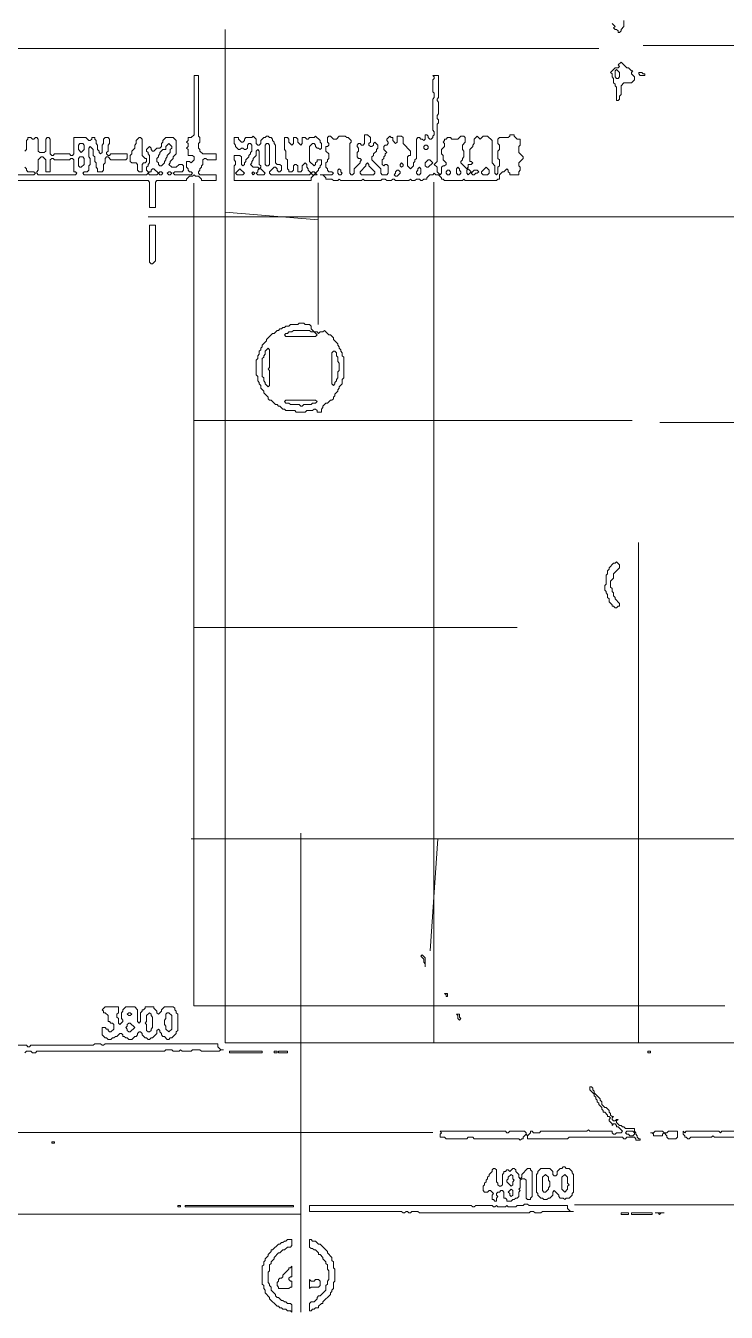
# Model space of a CAD drawing. Header units: millimetres. Extents: x 3 to 412, y 4 to 290.
# Drawn here: x 172.1 to 213.5, y 52.4 to 128.3 of the extents above; entities that cross this region are included whole.
import ezdxf

# ---------------------------------------------------------------- set-up
doc = ezdxf.new("R2010")
doc.units = ezdxf.units.MM
doc.layers.add('TRACE_STRAIGHT', color=5, linetype='CONTINUOUS', lineweight=0)
doc.layers.add('TRACE_TEXT_SYMBOL', color=6, linetype='CONTINUOUS', lineweight=0)

msp = doc.modelspace()

# ---------------------------------------------------------------- linework, layer by layer
at = {"layer": 'TRACE_STRAIGHT', "color": 5}
for p, q in [((183.909, 128.116), (183.909, 68.274)), ((136.608, 126.984), (205.975, 126.984)), ((208.6, 127.168), (272.706, 127.168)), ((182.048, 119.046), (182.048, 70.465)), ((189.395, 119.058), (189.395, 110.705)), ((196.236, 119.101), (196.236, 68.274)), ((179.352, 117.049), (249.931, 117.049)), ((183.909, 117.336), (189.395, 116.869)), ((182.048, 105.023), (207.94, 105.023)), ((209.576, 104.911), (249.931, 104.911)), ((208.314, 97.821), (208.314, 68.274)), ((182.048, 92.809), (201.163, 92.809)), ((188.377, 80.656), (188.377, 52.369)), ((181.892, 80.319), (249.931, 80.319)), ((196.019, 73.705), (196.47, 80.319)), ((182.048, 70.465), (213.419, 70.465)), ((183.909, 68.274), (249.931, 68.274)), ((138.981, 62.988), (196.166, 62.988)), ((204.541, 58.72), (322.58, 58.72)), ((80.831, 58.167), (188.377, 58.167))]:
    msp.add_line(p, q, dxfattribs=at)
at = {"layer": 'TRACE_TEXT_SYMBOL', "color": 6}
for points in [[(206.763, 128.472), (206.938, 128.296), (206.851, 128.209), (206.938, 128.121), (207.026, 128.121), (207.113, 128.034), (207.113, 127.946), (207.201, 127.946), (207.288, 128.034), (207.288, 128.121), (207.464, 128.296), (207.464, 128.647)], [(182.067, 125.406), (182.067, 121.903), (181.892, 121.728), (181.717, 121.728), (181.717, 121.553), (181.629, 121.466), (181.717, 121.378), (181.717, 121.203), (181.629, 121.115), (181.717, 121.028), (181.717, 120.677), (181.979, 120.677), (182.067, 120.59), (182.067, 120.415), (181.892, 120.24), (181.804, 120.327), (181.629, 120.327), (181.629, 119.977), (181.717, 119.889), (181.717, 119.802), (181.804, 119.714), (181.892, 119.714), (181.979, 119.627), (181.892, 119.539), (180.929, 119.539), (180.841, 119.627), (180.929, 119.714), (181.366, 119.714), (181.454, 119.802), (181.454, 120.064), (181.366, 120.152), (181.191, 120.152), (181.016, 119.977), (180.753, 119.977), (180.578, 120.152), (180.666, 120.24), (180.666, 120.327), (180.841, 120.502), (180.841, 120.59), (181.016, 120.765), (181.016, 121.553), (180.841, 121.728), (180.403, 121.728), (180.228, 121.553), (180.228, 121.466), (180.14, 121.378), (180.14, 121.203), (180.053, 121.115), (179.878, 121.115), (179.703, 120.94), (179.615, 120.94), (179.527, 121.028), (179.527, 121.115), (179.44, 121.203), (179.265, 121.028), (179.265, 120.94), (179.352, 120.853), (179.352, 120.765), (179.44, 120.677), (179.44, 120.24), (179.352, 120.152), (179.352, 120.064), (179.265, 119.977), (179.265, 119.802)], [(182.33, 119.451), (182.505, 119.276), (182.505, 119.189), (183.381, 119.189), (183.381, 119.539), (182.417, 119.539), (182.33, 119.627), (182.33, 119.714), (182.417, 119.802), (182.417, 119.889), (182.505, 119.977), (182.505, 120.064), (182.592, 120.152), (182.592, 120.415), (182.68, 120.502), (182.768, 120.502), (182.855, 120.415), (183.381, 120.415), (183.381, 120.765), (182.592, 120.765), (182.417, 120.94), (182.417, 121.028), (182.33, 121.115), (182.33, 121.378), (182.417, 121.466), (182.417, 121.728), (182.33, 121.816), (182.33, 125.406), (182.067, 125.406)], [(196.166, 125.406), (196.254, 125.319), (196.254, 125.231), (196.166, 125.144), (196.166, 124.443), (196.254, 124.356), (196.254, 124.093), (196.166, 124.005), (196.166, 122.166), (196.254, 122.079), (196.254, 121.903), (196.166, 121.816), (196.166, 121.728), (196.079, 121.641), (195.991, 121.641), (195.904, 121.728), (195.904, 121.816), (195.816, 121.903), (195.729, 121.903), (195.729, 121.641), (195.641, 121.553), (195.553, 121.641), (195.466, 121.641), (195.378, 121.728), (195.291, 121.728), (195.203, 121.641), (195.203, 120.502), (195.116, 120.415), (195.116, 120.327), (195.028, 120.24), (195.028, 120.064), (194.853, 119.889), (194.678, 120.064), (194.678, 120.59), (194.765, 120.677), (194.853, 120.677), (194.853, 120.94), (194.415, 121.378), (194.415, 121.728), (194.327, 121.816), (194.065, 121.816), (194.065, 121.466), (193.977, 121.378), (193.802, 121.553), (193.802, 121.728), (193.714, 121.728), (193.627, 121.816), (193.452, 121.641), (193.452, 121.553), (193.539, 121.466), (193.539, 121.378), (193.452, 121.29), (193.364, 121.29), (193.277, 121.203), (193.277, 121.028), (193.452, 120.853), (193.364, 120.765), (193.364, 120.677), (193.277, 120.59), (193.277, 120.502), (193.189, 120.415), (193.189, 120.152), (193.277, 120.064), (193.364, 120.152)], [(197.918, 121.29), (198.093, 121.466), (198.093, 121.728), (198.006, 121.816), (197.83, 121.816), (197.655, 121.641), (197.305, 121.641), (197.217, 121.728), (197.042, 121.728), (196.955, 121.641), (196.867, 121.641), (196.867, 121.553), (196.779, 121.466), (196.867, 121.378), (196.867, 121.203), (196.692, 121.028), (196.692, 120.765), (196.779, 120.677), (196.779, 120.415), (196.955, 120.24), (196.955, 120.152), (196.867, 120.064), (196.779, 120.064), (196.692, 119.977), (196.692, 119.627), (196.604, 119.539), (196.429, 119.714), (196.429, 119.977), (196.254, 120.152), (196.429, 120.327), (196.429, 122.516), (196.517, 122.604), (196.517, 122.779), (196.429, 122.867), (196.429, 123.042), (196.517, 123.129), (196.517, 123.83), (196.429, 123.918), (196.429, 124.005), (196.517, 124.093), (196.517, 125.406), (196.166, 125.406)], [(174.973, 121.728), (174.973, 120.765), (174.886, 120.677), (174.798, 120.677), (174.711, 120.765), (173.835, 120.765), (173.747, 120.677), (173.66, 120.677), (173.572, 120.765), (173.572, 121.641), (173.485, 121.728), (173.397, 121.728), (173.31, 121.641), (173.31, 120.94), (173.222, 120.853), (172.959, 120.853), (172.872, 120.94), (172.872, 121.641), (172.784, 121.728), (172.697, 121.728), (172.609, 121.641), (172.521, 121.641), (172.434, 121.728), (172.259, 121.728), (172.259, 121.641), (172.171, 121.553), (172.171, 121.028), (172.084, 120.94)], [(179.265, 119.802), (179.352, 119.714), (179.352, 119.627), (179.265, 119.539), (175.587, 119.539), (175.499, 119.627), (175.587, 119.714), (175.762, 119.714), (175.849, 119.802), (175.849, 120.064), (175.937, 120.152), (175.937, 120.502), (175.849, 120.59), (175.849, 121.115), (175.937, 121.203), (176.112, 121.028), (176.112, 120.677), (176.2, 120.59), (176.2, 120.327), (176.287, 120.24), (176.287, 119.977), (176.375, 119.889), (176.375, 119.714), (176.637, 119.714), (176.725, 119.802), (176.725, 120.152), (176.813, 120.24), (176.813, 120.502), (176.9, 120.59), (176.988, 120.59), (177.163, 120.415), (178.039, 120.415), (178.126, 120.502), (178.126, 120.765), (177.163, 120.765), (177.075, 120.677), (176.988, 120.677), (176.9, 120.765), (176.9, 120.853), (176.988, 120.94), (176.988, 121.29), (177.075, 121.378), (177.075, 121.641), (176.988, 121.728), (176.813, 121.728), (176.725, 121.641), (176.725, 121.378), (176.637, 121.29), (176.637, 120.853), (176.55, 120.765), (176.462, 120.853), (176.462, 120.94), (176.375, 121.028), (176.375, 121.29), (176.287, 121.378), (176.287, 121.553), (176.2, 121.641), (176.2, 121.728), (176.024, 121.728), (176.024, 121.641), (175.937, 121.553), (175.849, 121.553), (175.674, 121.728), (174.973, 121.728)], [(185.57, 121.816), (185.482, 121.728), (185.132, 121.728), (185.045, 121.641), (185.045, 121.553), (184.957, 121.466), (184.869, 121.466), (184.694, 121.641), (184.694, 121.728), (184.432, 121.728), (184.432, 121.378), (184.519, 121.29), (184.519, 121.203), (184.694, 121.028), (184.782, 121.028), (184.869, 121.115), (184.957, 121.115), (185.045, 121.028), (185.132, 121.028), (185.22, 121.115), (185.22, 121.29), (185.307, 121.378), (185.395, 121.378), (185.482, 121.29), (185.482, 120.94), (185.395, 120.853), (185.395, 120.765), (185.307, 120.677), (185.307, 120.59), (185.132, 120.415), (185.132, 120.327), (185.045, 120.24), (185.045, 120.152), (184.957, 120.064), (184.869, 120.152), (184.869, 120.59), (184.782, 120.677), (184.432, 120.677), (184.432, 120.415), (184.519, 120.327), (184.519, 120.152), (184.432, 120.064), (184.432, 119.189), (188.985, 119.189), (188.985, 119.364), (189.161, 119.539), (189.336, 119.539), (189.248, 119.627), (189.423, 119.802), (189.423, 119.889), (189.511, 119.977), (189.511, 120.064), (189.598, 120.152), (189.598, 120.415), (189.336, 120.415), (189.336, 120.327), (189.248, 120.24), (189.248, 120.152), (189.161, 120.064), (188.898, 120.327), (188.898, 121.203), (189.073, 121.378), (189.161, 121.378), (189.248, 121.29)], [(187.146, 120.152), (186.971, 120.152), (186.884, 120.24), (186.884, 121.29), (186.796, 121.378), (186.796, 121.466), (186.708, 121.553), (186.708, 121.641), (186.621, 121.728), (186.533, 121.728), (186.446, 121.816), (186.358, 121.816), (186.271, 121.728), (186.183, 121.728), (186.008, 121.553), (186.008, 121.378), (185.92, 121.29), (185.833, 121.29), (185.745, 121.378), (185.745, 121.641), (185.57, 121.816)], [(189.248, 121.29), (189.248, 121.203), (189.336, 121.115), (189.423, 121.115), (189.511, 121.028), (189.598, 121.115), (189.598, 121.378), (189.511, 121.466), (189.511, 121.553), (189.248, 121.816), (189.161, 121.728), (188.898, 121.728), (188.81, 121.641), (188.723, 121.641), (188.635, 121.728), (188.46, 121.728), (188.46, 121.378), (188.372, 121.29), (188.197, 121.466), (188.197, 121.641), (188.11, 121.728), (187.934, 121.728), (187.934, 121.378), (187.847, 121.29), (187.672, 121.466), (187.672, 121.641), (187.584, 121.728), (187.409, 121.728), (187.409, 121.028), (187.497, 120.94), (187.497, 120.502), (187.584, 120.415), (187.584, 119.889), (187.672, 119.802), (187.672, 119.714), (187.847, 119.714), (187.934, 119.802), (187.934, 120.064), (188.022, 120.152), (188.11, 120.152), (188.197, 120.064), (188.197, 119.714), (188.372, 119.714), (188.46, 119.802), (188.46, 120.064), (188.635, 120.24), (188.723, 120.152), (188.723, 119.977), (188.81, 119.889), (188.81, 119.802), (188.985, 119.627), (188.898, 119.539), (186.621, 119.539), (186.533, 119.627), (186.533, 119.714), (186.796, 119.977), (186.884, 119.977), (186.971, 119.889), (186.971, 119.802), (187.059, 119.714), (187.146, 119.714), (187.234, 119.802), (187.234, 120.064), (187.146, 120.152)], [(193.364, 120.152), (193.452, 120.152), (193.539, 120.064), (193.539, 119.627), (193.452, 119.539), (193.189, 119.539), (193.101, 119.627), (193.101, 119.889), (192.576, 120.415), (192.576, 120.59), (192.664, 120.677), (192.664, 120.765), (192.839, 120.94), (192.839, 121.028), (192.926, 121.115), (192.926, 121.29), (192.751, 121.466), (192.664, 121.378), (192.664, 121.29), (192.576, 121.203), (192.488, 121.203), (192.401, 121.29), (192.401, 121.378), (192.488, 121.466), (192.488, 121.728), (192.313, 121.903), (192.138, 121.903), (192.138, 121.378), (192.05, 121.29), (191.963, 121.29), (191.875, 121.378), (191.788, 121.378), (191.7, 121.29), (191.7, 121.203), (191.788, 121.115), (191.788, 120.94), (191.7, 120.853), (191.7, 120.59), (191.788, 120.502), (191.875, 120.502), (191.963, 120.415), (191.875, 120.327), (191.875, 120.24), (191.525, 119.889), (191.525, 119.627), (191.437, 119.539), (191.35, 119.539), (191.262, 119.627), (191.262, 121.378), (191.35, 121.466), (191.35, 121.553), (191.175, 121.728), (191.087, 121.728), (191, 121.816), (190.649, 121.816), (190.474, 121.641), (190.299, 121.641), (190.124, 121.816), (190.036, 121.816), (189.949, 121.728), (189.949, 121.466), (190.036, 121.378), (190.036, 121.29), (189.949, 121.203)], [(200.37, 119.714), (200.545, 119.889), (200.633, 119.802), (200.633, 119.714), (200.72, 119.627), (200.72, 119.539), (201.246, 119.539), (201.246, 119.714), (201.333, 119.802), (201.333, 119.977), (201.246, 120.064), (201.246, 120.24), (201.509, 120.502), (201.509, 120.59), (201.246, 120.853), (201.246, 121.203), (201.333, 121.29), (201.333, 121.641), (201.158, 121.641), (200.983, 121.816), (200.983, 121.903), (200.72, 121.903), (200.72, 121.816), (200.633, 121.728), (200.107, 121.728), (200.02, 121.641), (200.02, 121.378), (200.107, 121.29), (200.107, 121.028), (200.02, 120.94), (200.02, 120.502), (200.107, 120.415), (200.107, 120.064), (200.02, 119.977), (200.02, 119.627), (199.932, 119.539), (199.845, 119.627), (199.845, 120.064), (199.669, 120.24), (199.669, 121.553), (199.407, 121.816), (199.144, 121.816), (198.969, 121.641), (198.794, 121.816), (198.619, 121.641), (198.619, 121.378), (198.531, 121.29), (198.531, 121.203), (198.356, 121.028), (198.356, 120.327), (198.443, 120.327), (198.531, 120.24), (198.443, 120.152), (198.268, 120.152), (198.268, 119.977), (198.181, 119.889), (197.83, 120.24), (197.83, 120.327), (197.918, 120.415), (197.918, 120.502), (198.006, 120.59), (198.006, 120.94), (197.918, 121.028), (197.918, 121.29)], [(189.949, 121.203), (189.861, 121.203), (189.861, 120.94), (190.036, 120.765), (190.036, 120.502), (189.949, 120.415), (189.949, 120.327), (189.861, 120.24), (189.861, 119.977), (189.949, 119.889), (189.949, 119.802), (190.036, 119.714), (190.211, 119.714), (190.299, 119.627), (190.211, 119.539), (189.511, 119.539), (189.686, 119.539), (189.861, 119.364), (189.861, 119.276), (190.211, 119.276), (190.299, 119.189), (190.562, 119.189), (190.649, 119.276), (190.737, 119.189), (191.963, 119.189), (192.05, 119.276), (192.138, 119.189), (193.101, 119.189), (193.189, 119.276), (193.364, 119.276), (193.452, 119.189), (193.714, 119.189), (193.802, 119.276), (193.89, 119.276), (193.977, 119.189), (194.765, 119.189), (194.853, 119.276), (194.94, 119.189), (195.116, 119.189), (195.203, 119.276), (195.378, 119.276), (195.466, 119.189), (195.553, 119.189), (195.641, 119.276), (195.816, 119.276), (195.816, 119.364), (195.991, 119.539), (196.166, 119.539), (196.254, 119.627), (196.342, 119.539), (196.517, 119.539), (196.692, 119.364), (196.692, 119.276), (196.779, 119.276), (196.867, 119.189), (197.918, 119.189), (198.006, 119.276), (198.093, 119.189), (199.932, 119.189), (200.02, 119.276), (200.107, 119.276), (200.107, 119.539), (200.282, 119.714), (200.37, 119.714)], [(172.084, 119.977), (172.171, 119.889), (172.171, 119.802), (172.259, 119.714), (172.609, 119.714), (172.697, 119.627), (172.609, 119.539), (171.033, 119.539)], [(171.033, 119.189), (179.352, 119.189), (179.44, 119.101), (179.44, 117.612), (179.79, 117.612), (179.79, 119.101), (179.878, 119.189), (181.629, 119.189), (181.629, 119.276), (181.804, 119.451), (181.979, 119.451), (182.067, 119.539), (182.155, 119.451), (182.33, 119.451)], [(188.285, 110.782), (188.197, 110.694), (187.759, 110.694), (187.672, 110.606), (187.497, 110.606), (187.409, 110.519), (187.321, 110.519), (187.234, 110.431), (187.146, 110.431), (187.059, 110.344), (186.971, 110.344), (186.796, 110.168), (186.708, 110.168), (186.358, 109.818), (186.358, 109.731), (186.095, 109.468), (186.095, 109.38), (186.008, 109.293), (186.008, 109.205), (185.92, 109.118), (185.92, 108.942), (185.833, 108.855), (185.833, 108.68), (185.745, 108.592), (185.745, 107.716), (185.833, 107.629), (185.833, 107.366), (185.92, 107.279), (185.92, 107.191), (186.008, 107.103), (186.008, 106.928), (186.183, 106.753), (186.183, 106.666), (186.446, 106.403), (186.446, 106.315), (186.533, 106.228), (186.621, 106.228), (186.884, 105.965), (186.971, 105.965), (187.059, 105.877), (187.146, 105.877), (187.321, 105.702), (187.409, 105.702), (187.497, 105.615), (188.022, 105.615), (188.11, 105.527), (188.635, 105.527), (188.723, 105.615), (189.073, 105.615), (189.161, 105.702), (189.248, 105.702), (189.336, 105.615), (189.336, 105.527), (189.598, 105.527), (189.598, 105.702), (189.686, 105.79), (189.686, 105.877), (189.861, 106.052), (189.949, 106.052), (190.124, 106.228), (190.211, 106.228), (190.299, 106.315), (190.299, 106.403), (190.387, 106.49)], [(190.387, 106.49), (190.387, 106.578), (190.562, 106.753), (190.562, 106.841), (190.649, 106.928), (190.649, 107.016), (190.824, 107.191), (190.824, 107.454), (190.912, 107.541), (190.912, 108.767), (190.824, 108.855), (190.824, 109.03), (190.737, 109.118), (190.737, 109.205), (190.649, 109.293), (190.649, 109.38), (190.562, 109.468), (190.562, 109.555), (190.299, 109.818), (190.299, 109.906), (190.124, 110.081), (190.036, 110.081), (189.774, 110.344), (189.686, 110.256), (189.511, 110.256), (189.423, 110.168), (189.336, 110.256), (189.161, 110.256), (188.985, 110.431), (188.985, 110.606), (188.898, 110.694), (188.635, 110.694), (188.548, 110.782), (188.285, 110.782)], [(176.813, 70.41), (176.637, 70.235), (176.725, 70.147), (176.725, 70.059), (176.813, 70.059), (176.988, 69.884), (176.988, 69.534), (177.075, 69.534), (177.163, 69.446), (177.25, 69.446), (177.338, 69.359), (177.338, 69.096), (177.163, 68.921), (177.075, 68.921), (176.988, 69.009), (176.988, 69.096), (176.9, 69.096), (176.813, 69.184), (176.637, 69.184), (176.637, 68.746), (176.813, 68.571), (176.9, 68.571), (176.988, 68.483), (177.163, 68.483), (177.25, 68.571), (177.338, 68.571), (177.426, 68.658), (177.513, 68.658), (177.688, 68.833), (177.776, 68.833), (177.863, 68.746), (177.863, 68.658), (177.951, 68.658), (178.039, 68.571), (178.126, 68.571), (178.214, 68.483), (178.389, 68.483), (178.564, 68.658), (178.652, 68.658), (178.739, 68.746), (178.739, 68.833), (178.827, 68.921), (178.914, 68.921), (179.002, 68.833), (179.002, 68.746), (179.177, 68.571), (179.265, 68.571), (179.352, 68.483), (179.44, 68.483), (179.527, 68.571), (179.615, 68.571), (179.878, 68.833), (179.878, 69.009), (179.965, 69.096), (180.053, 69.009), (180.053, 68.921), (180.14, 68.833), (180.14, 68.746), (180.228, 68.658), (180.316, 68.658), (180.491, 68.483), (180.578, 68.483), (180.666, 68.571), (180.753, 68.571)], [(180.753, 68.571), (181.016, 68.833), (181.016, 68.921), (181.104, 69.009), (181.104, 69.972), (181.016, 70.059), (181.016, 70.147), (180.929, 70.235), (180.929, 70.322), (180.841, 70.41), (180.316, 70.41), (180.14, 70.235), (180.14, 70.147), (179.965, 69.972), (179.878, 70.059), (179.878, 70.147), (179.703, 70.322), (179.703, 70.41), (179.177, 70.41), (179.177, 70.322), (179.089, 70.235), (179.002, 70.235), (179.002, 70.147), (178.914, 70.059), (178.914, 69.534), (178.827, 69.446), (178.739, 69.534), (178.739, 70.235), (178.564, 70.41), (178.039, 70.41), (177.863, 70.235), (177.863, 70.147), (177.776, 70.059), (177.776, 69.709), (177.863, 69.622), (177.863, 69.534), (177.688, 69.359), (177.601, 69.446), (177.601, 69.709), (177.513, 69.797), (177.513, 69.972), (177.601, 70.059), (177.601, 70.41), (176.813, 70.41)], [(172.084, 67.695), (172.171, 67.783), (172.434, 67.783), (172.521, 67.695), (172.697, 67.695), (172.784, 67.783), (180.316, 67.783), (180.403, 67.87), (180.753, 67.87), (180.841, 67.783), (181.191, 67.783), (181.279, 67.87), (181.366, 67.783), (181.892, 67.783), (181.979, 67.87), (182.417, 67.87), (182.505, 67.783), (183.556, 67.783), (183.643, 67.87), (183.818, 67.87), (183.643, 67.87), (183.468, 68.045), (183.468, 68.22), (176.813, 68.22), (176.725, 68.133), (176.637, 68.133), (176.55, 68.22), (176.2, 68.22), (176.112, 68.133), (172.434, 68.133), (172.346, 68.045), (172.259, 68.045), (172.171, 68.133), (170.157, 68.133)], [(205.449, 65.681), (205.449, 65.506), (205.712, 65.243), (205.712, 65.155), (205.8, 65.068), (205.8, 64.98), (205.887, 64.893), (205.887, 64.805), (205.975, 64.717), (205.975, 64.63), (206.15, 64.455), (206.15, 64.367), (206.238, 64.28), (206.238, 64.192), (206.325, 64.192), (206.5, 64.017), (206.5, 63.929), (206.588, 63.929), (206.675, 63.842), (206.588, 63.754), (206.588, 63.667), (206.763, 63.491), (206.763, 63.404), (206.851, 63.491), (206.938, 63.491), (207.026, 63.404), (207.026, 63.316), (207.113, 63.316), (207.376, 63.054), (207.288, 62.966), (207.026, 62.966), (206.938, 62.878), (206.851, 62.878), (206.763, 62.966), (206.763, 63.054), (205.449, 63.054), (205.362, 63.141), (205.274, 63.054), (202.559, 63.054), (202.472, 62.966), (202.122, 62.966), (202.034, 63.054), (201.946, 63.054), (201.946, 62.966), (201.771, 62.791), (201.684, 62.878), (201.684, 62.966), (201.596, 63.054), (200.72, 63.054), (200.633, 62.966), (200.545, 62.966), (200.458, 63.054), (196.604, 63.054), (196.692, 62.966), (196.604, 62.878), (196.604, 62.703), (196.867, 62.703), (196.955, 62.616), (198.181, 62.616), (198.268, 62.703), (198.531, 62.703), (198.619, 62.616), (201.246, 62.616), (201.333, 62.528)], [(201.333, 62.528), (201.421, 62.616), (201.509, 62.616), (201.509, 62.703), (201.684, 62.878), (201.771, 62.791), (201.771, 62.616), (204.136, 62.616), (204.223, 62.703), (207.376, 62.703), (207.464, 62.616), (207.551, 62.616), (207.639, 62.703), (208.077, 62.703), (208.164, 62.616), (208.164, 62.528), (208.427, 62.528), (208.427, 62.616), (208.339, 62.616), (208.252, 62.703), (208.252, 62.791), (208.164, 62.878), (208.164, 62.966), (208.077, 63.054), (208.077, 63.229), (207.551, 63.229), (207.464, 63.316), (207.376, 63.316), (207.288, 63.404), (207.201, 63.404), (207.026, 63.579), (207.026, 63.667), (207.113, 63.754), (207.026, 63.754), (206.938, 63.667), (206.851, 63.667), (206.763, 63.754), (206.763, 63.842), (206.851, 63.929), (206.763, 63.929), (206.675, 64.017), (206.675, 64.104), (206.588, 64.192), (206.588, 64.28), (206.413, 64.455), (206.325, 64.455), (206.15, 64.63), (206.15, 64.805), (206.062, 64.893), (206.062, 64.98), (205.712, 65.33), (205.712, 65.418), (205.624, 65.506), (205.624, 65.593), (205.537, 65.681), (205.449, 65.681)], [(214.032, 63.054), (213.243, 63.054), (213.156, 62.966), (213.068, 63.054), (211.142, 63.054), (211.054, 62.966), (210.967, 63.054), (210.967, 62.878), (211.054, 62.791), (211.054, 62.703), (211.142, 62.703), (211.229, 62.616), (211.317, 62.616), (211.404, 62.703), (212.63, 62.703), (212.718, 62.791), (212.806, 62.703), (214.294, 62.703)], [(199.757, 60.864), (199.669, 60.777), (199.669, 60.689), (199.494, 60.514), (199.494, 60.426), (199.407, 60.339), (199.407, 60.251), (199.319, 60.164), (199.319, 60.076), (199.232, 59.988), (199.232, 59.901), (199.144, 59.813), (199.144, 59.551), (199.232, 59.463), (199.407, 59.463), (199.494, 59.551), (199.582, 59.551), (199.757, 59.375), (199.669, 59.288), (199.669, 59.025), (199.757, 59.025), (199.845, 58.938), (199.932, 58.938), (199.932, 59.113), (200.02, 59.2), (199.932, 59.288), (199.932, 59.375), (200.02, 59.463), (200.107, 59.463), (200.195, 59.551), (200.282, 59.551), (200.37, 59.463), (200.37, 59.113), (200.458, 59.113), (200.545, 59.025), (200.545, 58.938), (200.808, 58.938), (200.895, 59.025), (200.983, 59.025), (201.071, 59.113), (201.158, 59.113), (201.246, 59.2), (201.246, 59.463), (201.333, 59.551), (201.246, 59.638), (201.333, 59.726), (201.333, 60.164), (201.421, 60.251), (201.596, 60.251), (201.684, 60.164), (201.684, 59.113), (201.771, 59.025), (201.946, 59.025), (201.946, 59.113), (202.034, 59.2), (202.034, 60.689), (201.946, 60.777), (201.946, 60.864), (201.771, 60.864), (201.421, 60.514), (201.421, 60.339), (201.333, 60.251), (201.246, 60.339), (201.246, 60.514)], [(201.246, 60.514), (201.071, 60.689), (201.071, 60.777), (200.983, 60.864), (200.895, 60.864), (200.72, 60.689), (200.633, 60.777), (200.545, 60.777), (200.458, 60.689), (200.37, 60.689), (200.37, 60.601), (200.282, 60.514), (200.282, 59.901), (200.195, 59.813), (200.107, 59.813), (200.02, 59.901), (200.02, 59.988), (199.932, 60.076), (199.932, 60.777), (199.845, 60.864), (199.757, 60.864)]]:
    msp.add_lwpolyline(points, dxfattribs=at)
for points in [[(207.288, 126.195), (207.113, 126.019), (207.201, 125.932), (207.113, 125.844), (206.938, 125.844), (206.675, 125.582), (206.763, 125.494), (206.763, 125.319), (206.851, 125.231), (206.851, 124.969), (206.938, 124.881), (206.938, 124.793), (207.026, 124.706), (207.026, 123.918), (207.113, 123.918), (207.201, 124.005), (207.201, 124.18), (207.288, 124.268), (207.288, 124.793), (207.464, 124.969), (207.901, 124.969), (208.077, 125.144), (208.077, 125.319), (207.901, 125.494), (207.901, 125.582), (207.989, 125.669), (207.901, 125.669), (207.726, 125.844), (207.639, 125.844)], [(206.938, 125.669), (207.026, 125.757), (207.201, 125.582), (207.201, 125.319), (207.113, 125.231), (207.026, 125.231), (206.938, 125.319)], [(208.339, 125.582), (208.339, 125.494), (208.427, 125.406), (208.69, 125.406), (208.69, 125.494), (208.602, 125.494), (208.514, 125.582)], [(178.827, 121.728), (178.652, 121.553), (178.652, 121.378), (178.564, 121.29), (178.564, 121.115), (178.389, 120.94), (178.389, 120.765), (178.301, 120.677), (178.301, 120.327), (178.389, 120.24), (178.652, 120.24), (178.739, 120.152), (178.739, 119.802), (178.827, 119.714), (179.002, 119.714), (179.002, 120.152), (179.089, 120.24), (179.177, 120.24), (179.265, 120.327), (179.265, 120.502), (179.177, 120.502), (179.002, 120.677), (179.002, 121.641), (178.914, 121.728)], [(175.236, 121.29), (175.324, 121.378), (175.499, 121.378), (175.587, 121.29), (175.587, 121.028), (175.411, 120.853), (175.236, 121.028)], [(180.578, 121.378), (180.753, 121.203), (180.753, 121.115), (180.666, 121.028), (180.666, 120.853), (180.491, 120.677), (180.491, 120.59), (180.403, 120.502), (180.403, 120.415), (180.316, 120.327), (180.316, 120.24), (180.14, 120.064), (180.053, 120.064), (179.965, 120.152), (179.965, 120.24), (179.878, 120.327), (179.878, 120.502), (179.965, 120.59), (179.965, 120.677), (180.053, 120.765), (180.053, 120.853), (180.228, 121.028), (180.403, 121.028), (180.403, 121.203)], [(185.745, 120.94), (185.833, 121.028), (185.92, 120.94), (185.92, 120.152), (186.008, 120.064), (186.008, 119.977), (185.92, 119.889), (185.833, 119.977), (185.57, 119.977), (185.395, 120.152), (185.482, 120.24), (185.482, 120.327), (185.57, 120.415), (185.57, 120.502), (185.745, 120.677)], [(186.271, 121.29), (186.358, 121.378), (186.446, 121.378), (186.533, 121.29), (186.533, 120.152), (186.446, 120.064), (186.358, 120.064), (186.271, 120.152)], [(195.641, 121.203), (195.729, 121.29), (195.816, 121.29), (195.904, 121.203), (195.904, 121.115), (195.816, 121.028), (195.729, 121.028), (195.641, 121.115)], [(173.047, 120.59), (173.134, 120.59), (173.31, 120.415), (173.31, 119.714), (173.572, 119.714), (173.572, 120.415), (173.66, 120.502), (173.747, 120.502), (173.835, 120.415), (174.711, 120.415), (174.798, 120.502), (174.886, 120.502), (174.973, 120.415), (174.973, 119.714), (175.061, 119.714), (175.149, 119.627), (175.061, 119.539), (172.872, 119.539), (172.784, 119.627), (172.784, 119.714), (172.872, 119.802), (172.872, 120.415)], [(175.236, 120.502), (175.324, 120.59), (175.499, 120.59), (175.587, 120.502), (175.587, 120.152), (175.411, 119.977), (175.324, 119.977), (175.236, 120.064)], [(192.226, 120.152), (192.313, 120.24), (192.401, 120.152), (192.401, 120.064), (192.751, 119.714), (192.751, 119.627), (192.664, 119.539), (191.963, 119.539), (191.875, 119.627), (191.875, 119.714), (192.226, 120.064)], [(194.24, 120.152), (194.327, 120.24), (194.415, 120.152), (194.415, 120.064), (194.327, 119.977), (194.24, 120.064)], [(195.904, 120.415), (195.991, 120.415), (196.166, 120.24), (195.904, 119.977), (195.816, 119.977), (195.729, 120.064), (195.729, 120.24)], [(179.527, 119.802), (179.615, 119.889), (179.703, 119.889), (179.965, 119.627), (179.878, 119.539), (179.44, 119.539), (179.352, 119.627), (179.44, 119.714), (179.527, 119.714)], [(179.965, 119.627), (180.053, 119.714), (180.14, 119.714), (180.228, 119.627), (180.14, 119.539), (180.053, 119.539)], [(180.491, 119.627), (180.578, 119.714), (180.666, 119.714), (180.753, 119.627), (180.666, 119.539), (180.578, 119.539)], [(184.782, 119.889), (185.045, 119.627), (184.957, 119.539), (184.607, 119.539), (184.519, 119.627)], [(185.482, 119.627), (185.57, 119.714), (185.658, 119.627), (185.57, 119.539)], [(185.833, 119.802), (185.92, 119.889), (186.008, 119.889), (186.271, 119.627), (186.183, 119.539), (185.833, 119.539), (185.745, 119.627), (185.833, 119.714)], [(188.985, 119.627), (189.073, 119.714), (189.161, 119.714), (189.248, 119.627), (189.161, 119.539), (189.073, 119.539)], [(190.562, 119.802), (190.649, 119.889), (190.737, 119.802), (190.737, 119.714), (190.824, 119.627), (190.737, 119.539), (190.649, 119.539), (190.562, 119.627)], [(193.977, 119.714), (194.065, 119.802), (194.152, 119.802), (194.24, 119.714), (194.24, 119.627), (194.065, 119.451), (193.977, 119.451), (193.89, 119.539), (193.977, 119.627)], [(195.291, 119.889), (195.378, 119.977), (195.466, 119.889), (195.466, 119.627), (195.378, 119.539), (195.291, 119.539), (195.203, 119.627), (195.203, 119.714), (195.291, 119.802)], [(196.955, 119.714), (197.042, 119.802), (197.13, 119.802), (197.217, 119.714), (197.217, 119.627), (197.13, 119.539), (197.042, 119.539), (196.955, 119.627)], [(197.568, 119.889), (197.655, 119.977), (197.743, 119.889), (197.743, 119.802), (197.83, 119.714), (197.83, 119.627), (197.743, 119.539), (197.655, 119.539), (197.568, 119.627)], [(198.181, 119.802), (198.268, 119.889), (198.443, 119.714), (198.268, 119.539), (198.181, 119.627)], [(198.619, 119.802), (198.794, 119.802), (198.881, 119.714), (198.794, 119.627), (198.706, 119.627), (198.619, 119.539), (198.531, 119.539), (198.443, 119.627)], [(199.319, 119.977), (199.494, 119.802), (199.494, 119.627), (199.407, 119.539), (199.144, 119.539), (199.056, 119.627), (199.056, 119.714)], [(179.44, 116.561), (179.44, 114.372), (179.527, 114.284), (179.615, 114.284), (179.79, 114.46), (179.79, 116.561)], [(187.847, 110.256), (187.934, 110.344), (188.898, 110.344), (188.985, 110.256), (189.161, 110.256), (189.336, 110.081), (189.248, 109.993), (187.497, 109.993), (187.409, 110.081), (187.497, 110.168), (187.584, 110.168), (187.672, 110.256)], [(186.446, 109.293), (186.533, 109.205), (186.533, 108.154), (186.446, 108.067), (186.533, 107.979), (186.533, 107.103), (186.446, 107.016), (186.271, 107.191), (186.271, 107.279), (186.183, 107.366), (186.183, 107.541), (186.095, 107.629), (186.095, 108.68), (186.183, 108.767), (186.183, 108.855), (186.271, 108.942), (186.271, 109.118)], [(190.211, 109.03), (190.299, 109.118), (190.387, 109.118), (190.474, 109.03), (190.474, 108.855), (190.562, 108.767), (190.562, 108.505), (190.649, 108.417), (190.649, 107.979), (190.562, 107.892), (190.562, 107.541), (190.474, 107.454), (190.474, 107.366), (190.387, 107.279), (190.387, 107.191), (190.299, 107.103), (190.211, 107.191)], [(187.409, 106.14), (187.497, 106.228), (189.248, 106.228), (189.336, 106.14), (189.248, 106.052), (189.073, 106.052), (188.985, 105.965), (188.548, 105.965), (188.46, 105.877), (188.372, 105.877), (188.285, 105.965), (187.759, 105.965), (187.672, 106.052), (187.497, 106.052)], [(207.026, 96.682), (206.938, 96.594), (206.851, 96.594), (206.588, 96.332), (206.588, 96.244), (206.5, 96.157), (206.5, 95.981), (206.413, 95.894), (206.413, 95.368), (206.325, 95.281), (206.325, 95.018), (206.413, 94.931), (206.413, 94.843), (206.5, 94.755), (206.5, 94.58), (206.588, 94.493), (206.588, 94.318), (206.763, 94.142), (206.763, 94.055), (206.851, 94.055), (206.938, 93.967), (207.026, 93.967), (207.113, 94.055), (207.201, 94.055), (207.201, 94.23), (206.938, 94.493), (206.938, 94.58), (206.851, 94.668), (206.851, 94.843), (206.763, 94.931), (206.763, 95.106), (206.675, 95.193), (206.675, 95.544), (206.851, 95.719), (206.851, 95.981), (207.201, 96.332), (207.201, 96.507)], [(195.553, 73.475), (195.466, 73.387), (195.641, 73.212), (195.641, 73.037), (195.729, 72.949), (195.729, 72.774), (195.729, 73.3)], [(196.867, 71.198), (196.955, 71.11), (196.955, 71.023), (197.042, 71.023), (197.042, 71.198)], [(178.126, 69.972), (178.214, 70.059), (178.301, 70.059), (178.389, 69.972), (178.301, 69.884), (178.214, 69.884)], [(179.44, 70.059), (179.527, 69.972), (179.527, 69.884), (179.615, 69.797), (179.615, 69.184), (179.527, 69.096), (179.527, 69.009), (179.44, 68.921), (179.352, 68.921), (179.265, 69.009), (179.265, 69.359), (179.177, 69.446), (179.265, 69.534), (179.265, 69.884)], [(180.403, 69.972), (180.491, 70.059), (180.578, 70.059), (180.753, 69.884), (180.753, 69.096), (180.578, 68.921), (180.403, 69.096), (180.403, 69.271), (180.316, 69.359), (180.316, 69.622), (180.403, 69.709)], [(197.568, 69.972), (197.655, 69.884), (197.655, 69.709), (197.743, 69.622), (197.83, 69.709), (197.743, 69.797), (197.743, 69.972)], [(178.126, 69.359), (178.214, 69.446), (178.301, 69.446), (178.564, 69.184), (178.301, 68.921), (178.214, 68.921), (178.126, 69.009), (178.126, 69.096), (178.039, 69.184), (178.126, 69.271)], [(184.169, 67.783), (186.095, 67.783), (186.095, 67.695), (184.169, 67.695)], [(186.796, 67.783), (186.971, 67.783), (186.971, 67.695), (186.796, 67.695)], [(187.059, 67.783), (187.584, 67.783), (187.584, 67.695), (187.059, 67.695)], [(208.865, 67.783), (209.04, 67.783), (209.04, 67.695), (208.865, 67.695)], [(173.66, 62.44), (173.835, 62.44), (173.835, 62.353), (173.66, 62.353)], [(207.551, 62.966), (207.639, 63.054), (207.989, 63.054), (208.077, 62.966), (208.077, 62.878), (207.989, 62.791), (207.814, 62.791), (207.726, 62.878), (207.639, 62.878)], [(209.303, 63.054), (209.215, 62.966), (209.04, 62.966), (209.127, 62.966), (209.215, 62.878), (209.215, 62.791), (209.74, 62.791), (209.74, 62.878), (209.828, 62.966), (210.003, 62.791), (210.003, 62.703), (210.091, 62.616), (210.529, 62.616), (210.616, 62.703), (210.616, 63.054), (210.091, 63.054), (210.003, 62.966), (209.828, 62.966), (209.74, 63.054)], [(203.873, 60.952), (203.785, 60.864), (203.698, 60.864), (203.523, 60.689), (203.523, 60.514), (203.435, 60.426), (203.348, 60.426), (203.26, 60.514), (203.26, 60.689), (203.085, 60.864), (202.559, 60.864), (202.384, 60.689), (202.384, 60.601), (202.297, 60.514), (202.297, 59.463), (202.384, 59.375), (202.384, 59.288), (202.559, 59.113), (202.647, 59.113), (202.735, 59.025), (202.91, 59.025), (202.997, 59.113), (203.085, 59.113), (203.26, 59.288), (203.26, 59.463), (203.348, 59.551), (203.61, 59.288), (203.61, 59.2), (203.698, 59.113), (203.873, 59.113), (203.961, 59.025), (204.048, 59.113), (204.223, 59.113), (204.398, 59.288), (204.398, 59.375), (204.486, 59.463), (204.486, 60.514), (204.398, 60.601), (204.398, 60.689), (204.223, 60.864), (204.048, 60.864), (203.961, 60.952)], [(200.808, 60.514), (200.895, 60.426), (200.895, 60.251), (200.983, 60.164), (200.895, 60.076), (200.895, 59.901), (200.808, 59.813), (200.545, 60.076), (200.545, 60.164), (200.633, 60.251), (200.633, 60.339)], [(202.822, 60.514), (202.997, 60.339), (202.997, 60.164), (203.085, 60.076), (203.085, 59.813), (202.997, 59.726), (202.997, 59.638), (202.822, 59.463), (202.735, 59.463), (202.647, 59.551), (202.647, 60.339)], [(203.961, 60.514), (204.136, 60.339), (204.136, 59.988), (204.223, 59.901), (204.136, 59.813), (204.136, 59.638), (203.961, 59.463), (203.785, 59.638), (203.785, 60.339)], [(200.808, 59.638), (200.895, 59.551), (200.895, 59.288), (200.808, 59.2), (200.72, 59.288), (200.72, 59.375), (200.633, 59.463)], [(181.104, 58.675), (181.279, 58.675), (181.279, 58.587), (181.104, 58.587)], [(181.542, 58.675), (187.934, 58.675), (187.934, 58.587), (181.542, 58.587)], [(201.596, 58.762), (201.509, 58.675), (201.158, 58.675), (201.071, 58.587), (200.633, 58.587), (200.545, 58.675), (200.458, 58.587), (200.02, 58.587), (199.932, 58.675), (199.845, 58.587), (199.757, 58.587), (199.669, 58.675), (198.706, 58.675), (198.619, 58.587), (198.531, 58.587), (198.443, 58.675), (188.898, 58.675), (188.898, 58.324), (194.327, 58.324), (194.415, 58.237), (194.503, 58.237), (194.59, 58.324), (194.678, 58.324), (194.765, 58.237), (194.853, 58.237), (194.94, 58.324), (195.291, 58.324), (195.378, 58.237), (201.859, 58.237), (201.946, 58.324), (202.122, 58.324), (202.209, 58.237), (202.559, 58.237), (202.647, 58.324), (204.486, 58.324), (204.311, 58.324), (204.136, 58.5), (204.136, 58.675), (201.859, 58.675), (201.771, 58.762)], [(207.288, 58.237), (207.726, 58.237), (207.726, 58.149), (207.288, 58.149)], [(207.901, 58.237), (209.127, 58.237), (209.127, 58.149), (207.901, 58.149)], [(209.303, 58.237), (209.478, 58.237), (209.565, 58.149), (209.653, 58.237), (209.828, 58.237)], [(187.584, 56.661), (187.497, 56.573), (187.409, 56.573), (187.321, 56.485), (187.234, 56.485), (187.146, 56.398), (187.059, 56.398), (186.708, 56.048), (186.621, 56.048), (186.621, 55.96), (186.446, 55.785), (186.446, 55.697), (186.271, 55.522), (186.271, 55.435), (186.183, 55.347), (186.183, 55.172), (186.095, 55.084), (186.095, 54.033), (186.183, 53.946), (186.183, 53.771), (186.271, 53.683), (186.271, 53.508), (186.533, 53.245), (186.533, 53.158), (186.971, 52.72), (187.059, 52.72), (187.146, 52.632), (187.234, 52.632), (187.321, 52.545), (187.497, 52.545), (187.584, 52.457), (187.759, 52.457), (187.847, 52.369), (187.847, 52.807), (187.759, 52.895), (187.584, 52.895), (187.497, 52.982), (187.409, 52.982), (187.321, 53.07), (187.234, 53.07), (187.059, 53.245), (186.971, 53.245), (186.884, 53.333), (186.884, 53.42), (186.621, 53.683), (186.621, 53.858), (186.533, 53.946), (186.533, 54.033), (186.446, 54.121), (186.446, 54.734), (186.533, 54.822), (186.533, 55.172), (186.621, 55.259), (186.621, 55.347), (186.796, 55.522), (186.796, 55.61), (187.059, 55.872), (187.146, 55.872), (187.321, 56.048), (187.409, 56.048), (187.584, 56.223), (187.759, 56.223), (187.847, 56.31), (187.847, 56.661)], [(188.898, 56.661), (188.898, 56.223), (188.985, 56.135), (189.073, 56.135), (189.161, 56.048), (189.248, 56.048), (189.423, 55.872), (189.423, 55.785), (189.511, 55.785), (189.686, 55.61), (189.686, 55.522), (189.861, 55.347), (189.861, 55.259), (189.949, 55.172), (189.949, 54.909), (190.036, 54.822), (190.036, 54.296), (189.949, 54.209), (189.949, 54.033), (189.861, 53.946), (189.861, 53.683), (189.511, 53.333), (189.423, 53.333), (189.336, 53.245), (189.336, 53.158), (189.161, 52.982), (188.985, 52.982), (188.898, 52.895), (188.898, 52.457), (188.985, 52.457), (189.073, 52.545), (189.161, 52.545), (189.248, 52.632), (189.423, 52.632), (189.423, 52.72), (189.598, 52.895), (189.686, 52.895), (189.686, 52.982), (190.124, 53.42), (190.124, 53.508), (190.211, 53.595), (190.211, 53.683), (190.299, 53.771), (190.299, 54.121), (190.387, 54.209), (190.387, 54.909), (190.299, 54.997), (190.299, 55.347), (190.211, 55.435), (190.211, 55.61), (189.949, 55.872), (189.949, 55.96), (189.511, 56.398), (189.423, 56.398), (189.248, 56.573), (189.073, 56.573), (188.985, 56.661)], [(187.847, 55.084), (187.759, 54.997), (187.672, 54.997), (187.672, 54.909), (187.321, 54.559), (187.321, 54.471), (187.234, 54.384), (187.146, 54.384), (187.059, 54.296), (187.059, 54.209), (186.971, 54.121), (186.971, 53.946), (187.059, 53.858), (187.059, 53.771), (187.672, 53.771), (187.759, 53.858), (187.847, 53.858), (187.847, 54.209), (187.759, 54.209), (187.672, 54.296), (187.672, 54.384), (187.759, 54.471), (187.847, 54.471)], [(188.898, 54.296), (188.898, 53.771), (188.985, 53.858), (189.423, 53.858), (189.511, 53.946), (189.511, 54.209), (189.423, 54.296), (189.248, 54.296), (189.161, 54.209), (188.985, 54.209)]]:
    msp.add_lwpolyline(points, close=True, dxfattribs=at)

doc.saveas('drawing.dxf')
